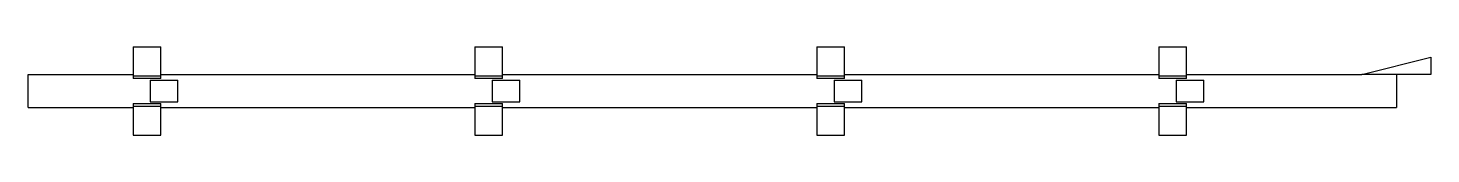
# Model space of a CAD drawing. Header units: millimetres. Extents: x -185 to 1846, y -64 to 64.
import ezdxf

# ---------------------------------------------------------------- set-up
doc = ezdxf.new("R2010")
doc.units = ezdxf.units.MM
doc.layers.add('KwikScaf Matrix', color=7, linetype='Continuous')

# ---------------------------------------------------------------- blocks, each defined once
blk = doc.blocks.new('Endon 2D Standard 2 Metre')
at = {"layer": 'KwikScaf Matrix', "color": 0}
for p, q in [((-33, 64), (-33, 59.5)), ((-33, 64), (7, 64)), ((7, 59.5), (7, 64)), ((462, 64), (462, 59.5)), ((462, 64), (502, 64)), ((502, 59.5), (502, 64)), ((957, 64), (957, 59.5)), ((957, 64), (997, 64)), ((997, 59.5), (997, 64)), ((1452, 64), (1452, 59.5)), ((1452, 64), (1492, 64)), ((1492, 59.5), (1492, 64)), ((-33, 59.5), (-33, 21.9)), ((7, 21.9), (7, 59.5)), ((462, 59.5), (462, 21.9)), ((502, 21.9), (502, 59.5)), ((957, 59.5), (957, 21.9)), ((997, 21.9), (997, 59.5)), ((1452, 59.5), (1452, 21.9)), ((1492, 21.9), (1492, 59.5)), ((1746, 24), (1846, 49)), ((1846, 49), (1846, 24)), ((-185, -24), (-185, 24)), ((-185, 24), (-33, 24)), ((-33, 21.9), (7, 21.9)), ((-33, 21.9), (-33, 18.2)), ((7, 24), (462, 24)), ((7, 18.2), (7, 21.9)), ((462, 21.9), (502, 21.9)), ((462, 21.9), (462, 18.2)), ((502, 24), (957, 24)), ((502, 18.2), (502, 21.9)), ((957, 21.9), (997, 21.9)), ((957, 21.9), (957, 18.2)), ((997, 24), (1452, 24)), ((997, 18.2), (997, 21.9)), ((1452, 21.9), (1492, 21.9)), ((1452, 21.9), (1452, 18.2)), ((1492, 24), (1746, 24)), ((1492, 18.2), (1492, 21.9)), ((1846, 24), (1746, 24)), ((1796, 24), (1796, -24)), ((7, 18.2), (-33, 18.2)), ((-8, 15.7), (32, 15.7)), ((-8, 15.7), (-8, 5.8)), ((-8, 5.8), (-8, -5.8)), ((32, 5.8), (32, 15.7)), ((32, -5.8), (32, 5.8)), ((502, 18.2), (462, 18.2)), ((487, 15.7), (527, 15.7)), ((487, 15.7), (487, 5.8)), ((487, 5.8), (487, -5.8)), ((527, 5.8), (527, 15.7)), ((527, -5.8), (527, 5.8)), ((997, 18.2), (957, 18.2)), ((982, 15.7), (1022, 15.7)), ((982, 15.7), (982, 5.8)), ((982, 5.8), (982, -5.8)), ((1022, 5.8), (1022, 15.7)), ((1022, -5.8), (1022, 5.8)), ((1492, 18.2), (1452, 18.2)), ((1477, 15.7), (1517, 15.7)), ((1477, 15.7), (1477, 5.8)), ((1477, 5.8), (1477, -5.8)), ((1517, 5.8), (1517, 15.7)), ((1517, -5.8), (1517, 5.8)), ((-33, -18.2), (7, -18.2)), ((-33, -18.2), (-33, -21.9)), ((-8, -5.8), (-8, -15.7)), ((-8, -15.7), (32, -15.7)), ((7, -21.9), (7, -18.2)), ((32, -15.7), (32, -5.8)), ((462, -18.2), (502, -18.2)), ((462, -18.2), (462, -21.9)), ((487, -5.8), (487, -15.7)), ((487, -15.7), (527, -15.7)), ((502, -21.9), (502, -18.2)), ((527, -15.7), (527, -5.8)), ((957, -18.2), (997, -18.2)), ((957, -18.2), (957, -21.9)), ((982, -5.8), (982, -15.7)), ((982, -15.7), (1022, -15.7)), ((997, -21.9), (997, -18.2)), ((1022, -15.7), (1022, -5.8)), ((1452, -18.2), (1492, -18.2)), ((1452, -18.2), (1452, -21.9)), ((1477, -5.8), (1477, -15.7)), ((1477, -15.7), (1517, -15.7)), ((1492, -21.9), (1492, -18.2)), ((1517, -15.7), (1517, -5.8)), ((-185, -24), (-33, -24)), ((-33, -21.9), (-33, -59.5)), ((-33, -21.9), (7, -21.9)), ((7, -59.5), (7, -21.9)), ((7, -24), (462, -24)), ((462, -21.9), (462, -59.5)), ((462, -21.9), (502, -21.9)), ((502, -59.5), (502, -21.9)), ((502, -24), (957, -24)), ((957, -21.9), (957, -59.5)), ((957, -21.9), (997, -21.9)), ((997, -59.5), (997, -21.9)), ((997, -24), (1452, -24)), ((1452, -21.9), (1452, -59.5)), ((1452, -21.9), (1492, -21.9)), ((1492, -59.5), (1492, -21.9)), ((1492, -24), (1796, -24)), ((-33, -59.5), (-33, -64)), ((7, -64), (7, -59.5)), ((462, -59.5), (462, -64)), ((502, -64), (502, -59.5)), ((957, -59.5), (957, -64)), ((997, -64), (997, -59.5)), ((1452, -59.5), (1452, -64)), ((1492, -64), (1492, -59.5)), ((-33, -64), (7, -64)), ((462, -64), (502, -64)), ((957, -64), (997, -64)), ((1452, -64), (1492, -64))]:
    blk.add_line(p, q, dxfattribs=at)

msp = doc.modelspace()

# ---------------------------------------------------------------- block references
msp.add_blockref('Endon 2D Standard 2 Metre', (0, 0))

doc.saveas('drawing.dxf')
